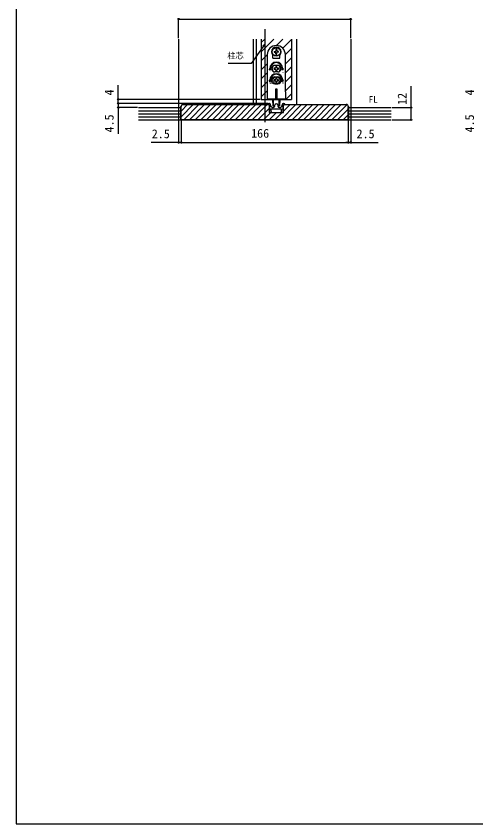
# Model space of a CAD drawing. Units: millimetres, scale not verified. Extents: x -525 to 525, y -783 to 779.
# Drawn here: x -525 to -68, y -783 to 19 of the extents above; entities that cross this region are included whole.
import ezdxf
from ezdxf.enums import TextEntityAlignment as Align

# ---------------------------------------------------------------- set-up
doc = ezdxf.new("R2010")
doc.units = ezdxf.units.MM
doc.header["$LTSCALE"] = 4
for name, color, linetype in [('0-1_USER1', 3, 'Continuous'), ('0-2_YKK_11', 7, 'Continuous'), ('0-3_YKK_12', 2, 'Continuous'), ('0-4_YKK_13', 4, 'Continuous'), ('0-5_YKK_D', 6, 'Continuous'), ('0-6_YKK_ZWAK', 7, 'Continuous'), ('0-7_YSS_K', 3, 'Continuous'), ('0-8_YSS_KE', 3, 'Continuous')]:
    doc.layers.add(name, color=color, linetype=linetype)
doc.styles.add('ＭＳ ゴシック', font='')
doc.styles.get('ＭＳ ゴシック').set_extended_font_data('MS Gothic')

msp = doc.modelspace()

# ---------------------------------------------------------------- linework, layer by layer
at = {"layer": '0-2_YKK_11'}
for p, q in [((-272.456, -69.57), (-272.456, -68.954)), ((-270.954, -71.623), (-272.2, -70.239)), ((-269.256, -71.954), (-270.211, -71.954)), ((-268.256, -70.154), (-268.256, -70.954)), ((-264.856, -70.954), (-264.856, -70.154)), ((-262.902, -71.954), (-263.856, -71.954)), ((-260.913, -70.239), (-262.158, -71.623)), ((-260.656, -68.954), (-260.656, -69.57))]:
    msp.add_line(p, q, dxfattribs=at)
for points in [[(-273.456, -67.954), (-273.556, -67.954), (-275.089, -68.446), (-275.009, -68.954), (-273.556, -68.954), (-273.556, -70.755), (-272.945, -71.366), (-273.106, -71.754), (-273.468, -71.754), (-273.582, -72.029), (-272.945, -72.666), (-273.106, -73.054), (-273.468, -73.054), (-273.582, -73.329), (-272.945, -73.966), (-273.106, -74.354), (-273.468, -74.354), (-273.582, -74.629), (-272.945, -75.266), (-273.106, -75.654), (-273.468, -75.654), (-273.582, -75.928), (-272.556, -76.954), (-271.556, -76.954), (-271.369, -75.991), (-271.556, -75.712), (-271.556, -73.454)], [(-271.556, -73.454), (-261.556, -73.454), (-261.556, -75.712), (-261.744, -75.991), (-261.556, -76.954), (-260.556, -76.954), (-259.531, -75.928), (-259.644, -75.654), (-260.007, -75.654), (-260.168, -75.266), (-259.53, -74.629), (-259.644, -74.354), (-260.007, -74.354), (-260.168, -73.966), (-259.53, -73.329), (-259.644, -73.054), (-260.007, -73.054), (-260.168, -72.666), (-259.53, -72.029), (-259.644, -71.754), (-260.007, -71.754), (-260.168, -71.366), (-259.556, -70.755), (-259.556, -68.954), (-258.103, -68.954), (-258.024, -68.446), (-259.556, -67.954), (-259.656, -67.954)]]:
    msp.add_lwpolyline(points, dxfattribs=at)
for centre, radius, start, end in [((-273.456, -68.954), 1, 0.00001, 89.99999), ((-271.456, -69.57), 1, 180.00001, 221.98721), ((-270.211, -70.954), 1, 221.98723, 270.00001), ((-269.256, -70.954), 1, 270.00001, 359.99999), ((-266.556, -70.154), 1.7, 359.99999, 180.00001), ((-263.856, -70.954), 1, 180.00001, 269.99999), ((-262.902, -70.954), 1, 269.99999, 318.01277), ((-261.656, -69.57), 1, 318.01279, 359.99999), ((-259.656, -68.954), 1, 90.00001, 179.99999)]:
    msp.add_arc(centre, radius, start, end, dxfattribs=at)
at = {"layer": '0-3_YKK_12'}
for p, q in [((-278.056, 5.846), (-278.056, -86.654)), ((-363.556, -4.154), (-363.556, -72.154)), ((-289.556, -4.154), (-289.556, -69.154)), ((-286.556, -4.154), (-286.556, -69.154)), ((-281.556, -4.154), (-281.556, -63.954)), ((-281.556, -7.622), (-278.088, -4.154)), ((-281.556, -16.602), (-269.108, -4.154)), ((-266.429, -10.455), (-260.128, -4.154)), ((-260.138, -13.145), (-251.556, -4.563)), ((-251.556, -4.154), (-251.556, -63.954)), ((-246.556, -4.154), (-246.556, -69.154)), ((-192.556, -4.154), (-192.556, -72.154)), ((-257.556, -19.543), (-251.556, -13.543)), ((-281.556, -25.583), (-275.556, -19.583)), ((-257.556, -28.523), (-251.556, -22.523)), ((-281.556, -34.563), (-275.556, -28.563)), ((-257.556, -37.504), (-251.556, -31.504)), ((-281.556, -43.543), (-275.556, -37.543)), ((-281.556, -52.523), (-275.556, -46.523)), ((-257.556, -46.484), (-251.556, -40.484)), ((-281.556, -61.504), (-275.556, -55.504)), ((-257.556, -55.464), (-251.556, -49.464)), ((-281.556, -63.954), (-251.556, -63.954)), ((-257.066, -63.954), (-251.556, -58.444))]:
    msp.add_line(p, q, dxfattribs=at)
at = {"layer": '0-4_YKK_13'}
for p, q in [((-266.975, -15.58), (-267.124, -16.136)), ((-266.956, -14.49), (-266.975, -15.58)), ((-266.156, -14.49), (-266.137, -15.58)), ((-266.137, -15.58), (-265.988, -16.136)), ((-275.556, -19.454), (-275.556, -56.454)), ((-270.056, -22.904), (-270.056, -19.915)), ((-270.056, -22.904), (-263.056, -22.904)), ((-265.432, -16.285), (-265.988, -16.136)), ((-265.432, -17.123), (-265.988, -17.272)), ((-264.342, -16.304), (-265.432, -16.285)), ((-264.342, -17.104), (-265.432, -17.123)), ((-263.056, -22.904), (-263.056, -19.915)), ((-257.556, -56.454), (-257.556, -19.454)), ((-265.056, -30.204), (-268.056, -30.204)), ((-266.996, -31.254), (-266.996, -32.134)), ((-266.116, -31.254), (-266.996, -31.254)), ((-266.116, -32.134), (-266.116, -31.254)), ((-273.672, -33.454), (-273.056, -33.454)), ((-272.806, -34.954), (-273.672, -33.454)), ((-272.806, -34.954), (-271.94, -33.454)), ((-272.556, -33.454), (-271.94, -33.454)), ((-267.876, -33.014), (-268.756, -33.014)), ((-268.756, -33.014), (-268.756, -33.894)), ((-268.756, -33.894), (-267.876, -33.894)), ((-265.056, -36.704), (-268.056, -36.704)), ((-266.996, -34.774), (-266.996, -35.654)), ((-266.996, -35.654), (-266.116, -35.654)), ((-266.116, -35.654), (-266.116, -34.774)), ((-264.356, -33.014), (-265.236, -33.014)), ((-265.236, -33.894), (-264.356, -33.894)), ((-264.356, -33.894), (-264.356, -33.014)), ((-260.556, -33.454), (-261.172, -33.454)), ((-260.306, -34.954), (-261.172, -33.454)), ((-273.672, -44.954), (-273.056, -44.954)), ((-272.806, -46.454), (-273.672, -44.954)), ((-272.806, -46.454), (-271.94, -44.954)), ((-272.556, -44.954), (-271.94, -44.954)), ((-267.876, -44.514), (-268.756, -44.514)), ((-268.756, -44.514), (-268.756, -45.394)), ((-268.756, -45.394), (-267.876, -45.394)), ((-268.056, -41.454), (-265.056, -41.454)), ((-266.996, -42.754), (-266.996, -43.634)), ((-266.116, -42.754), (-266.996, -42.754)), ((-266.996, -46.274), (-266.996, -47.154)), ((-266.996, -47.154), (-266.116, -47.154)), ((-266.116, -43.634), (-266.116, -42.754)), ((-266.116, -47.154), (-266.116, -46.274)), ((-264.356, -44.514), (-265.236, -44.514)), ((-265.236, -45.394), (-264.356, -45.394)), ((-264.356, -45.394), (-264.356, -44.514)), ((-260.306, -46.454), (-261.172, -44.954)), ((-260.556, -44.954), (-261.172, -44.954)), ((-260.306, -46.454), (-259.44, -44.954)), ((-259.44, -44.954), (-260.056, -44.954)), ((-268.056, -48.454), (-265.056, -48.454)), ((-267.056, -53.454), (-266.056, -53.454)), ((-267.056, -63.654), (-267.056, -53.454)), ((-266.056, -53.454), (-266.056, -63.654)), ((-275.556, -56.454), (-275.556, -63.954)), ((-275.556, -63.454), (-257.556, -63.454)), ((-270.056, -67.202), (-270.056, -63.954)), ((-269.806, -70.454), (-269.806, -63.954)), ((-269.406, -70.454), (-269.406, -63.954)), ((-266.056, -63.654), (-267.056, -63.654)), ((-263.706, -70.454), (-263.706, -63.954)), ((-263.056, -63.954), (-263.056, -67.202)), ((-269.808, -67.498), (-269.806, -67.498)), ((-269.806, -67.454), (-269.806, -70.454)), ((-269.406, -70.454), (-269.806, -70.454)), ((-269.406, -70.454), (-268.787, -70.229)), ((-263.706, -70.454), (-264.326, -70.229)), ((-263.306, -70.454), (-263.306, -67.454)), ((-263.306, -67.498), (-263.304, -67.498))]:
    msp.add_line(p, q, dxfattribs=at)
for points in [[(-268.77, -16.304), (-267.681, -16.285), (-267.124, -16.136)], [(-268.77, -17.104), (-267.681, -17.123), (-267.124, -17.272)], [(-266.956, -18.918), (-266.975, -17.829), (-267.124, -17.272)], [(-266.156, -18.918), (-266.137, -17.829), (-265.988, -17.272)], [(-260.306, -34.954), (-259.44, -33.454), (-260.056, -33.454)], [(-257.556, -56.454), (-257.556, -63.954), (-275.556, -63.954)], [(-263.306, -63.954), (-263.306, -70.454), (-263.706, -70.454)]]:
    msp.add_lwpolyline(points, dxfattribs=at)
for centre, radius in [((-266.556, -16.704), 4.25), ((-266.556, -16.704), 4.1), ((-266.556, -44.954), 3.5)]:
    msp.add_circle(centre, radius, dxfattribs=at)
for centre, radius, start, end in [((-266.556, -19.454), 9, 0, 180), ((-266.556, -16.704), 4.75, 317.4631, 222.5369), ((-266.556, -16.704), 2.25, 79.75965, 100.24035), ((-266.556, -16.704), 2.25, 169.75965, 190.24035), ((-266.556, -16.704), 2.25, 259.75965, 280.24035), ((-266.556, -16.704), 2.25, 349.75965, 10.24035), ((-266.556, -33.454), 6.5, 0, 180), ((-266.556, -33.454), 6, 0, 180), ((-268.056, -33.454), 3.25, 90, 270), ((-266.556, -33.454), 4, 129.83844, 230.16156), ((-265.056, -33.454), 3.25, 270, 90), ((-266.556, -33.454), 4, 309.83844, 50.16156), ((-266.556, -44.954), 6.5, 0, 180), ((-266.556, -44.954), 6, 0, 180), ((-267.876, -32.134), 0.88, 270, 0), ((-267.876, -34.774), 0.88, 0, 90), ((-265.236, -32.134), 0.88, 180, 270), ((-265.236, -34.774), 0.88, 90, 180), ((-268.056, -44.954), 3.5, 90, 270), ((-267.876, -43.634), 0.88, 270, 0), ((-267.876, -46.274), 0.88, 0, 90), ((-265.236, -43.634), 0.88, 180, 270), ((-265.236, -46.274), 0.88, 90, 180), ((-265.056, -44.954), 3.5, 270, 90), ((-269.756, -67.202), 0.3, 180, 260), ((-268.958, -69.759), 0.5, 290, 343.84988), ((-266.556, -70.454), 2, 16.15012, 163.84988), ((-264.155, -69.759), 0.5, 196.15012, 250), ((-263.356, -67.202), 0.3, 280, 0)]:
    msp.add_arc(centre, radius, start, end, dxfattribs=at)
at = {"layer": '0-5_YKK_D'}
for p, q in [((-363.556, -3.154), (-363.556, 16.846)), ((-192.556, -3.154), (-192.556, 16.846)), ((-363.556, 15.846), (-192.556, 15.846)), ((-282.556, -63.954), (-424.556, -63.954)), ((-274.509, -67.954), (-424.556, -67.954)), ((-274.509, -67.954), (-424.556, -67.954)), ((-404.556, -72.154), (-424.556, -72.154)), ((-151.556, -72.154), (-131.556, -72.154)), ((-363.556, -73.154), (-363.556, -107.654)), ((-192.556, -73.154), (-192.556, -107.654)), ((-361.056, -85.154), (-361.056, -107.654)), ((-361.056, -85.154), (-361.056, -107.654)), ((-195.056, -85.154), (-195.056, -107.654)), ((-195.056, -85.154), (-195.056, -107.654)), ((-151.556, -84.154), (-131.556, -84.154)), ((-363.556, -106.654), (-390.884, -106.654)), ((-361.056, -106.654), (-363.556, -106.654)), ((-361.056, -106.654), (-195.056, -106.654)), ((-361.056, -106.654), (-358.506, -106.654)), ((-195.056, -106.654), (-197.606, -106.654)), ((-195.056, -106.654), (-192.556, -106.654)), ((-192.556, -106.654), (-165.229, -106.654))]:
    msp.add_line(p, q, dxfattribs=at)
for points in [[(-278.056, -9.226), (-279.519, -11.315), (-291.453, -28.359), (-314.503, -28.359)], [(-280.079, -10.923), (-278.056, -9.226), (-278.959, -11.707)], [(-423.556, -67.954), (-423.556, -63.954), (-423.556, -49.836)], [(-132.556, -84.154), (-132.556, -72.154), (-132.556, -50.877)], [(-423.556, -67.954), (-423.556, -72.154), (-423.556, -98.204)]]:
    msp.add_lwpolyline(points, dxfattribs=at)
for centre in [(-363.556, 15.846), (-192.556, 15.846), (-423.556, -63.954), (-423.556, -67.954), (-423.556, -67.954), (-423.556, -72.154), (-132.556, -72.154), (-132.556, -84.154), (-363.556, -106.654), (-361.056, -106.654), (-361.056, -106.654), (-195.056, -106.654), (-195.056, -106.654), (-192.556, -106.654)]:
    msp.add_circle(centre, 0.637, dxfattribs=at)
at = {"layer": '0-6_YKK_ZWAK'}
msp.add_line((-525, 746.7), (-525, -783.3), dxfattribs=at)
msp.add_lwpolyline([(-525, -783.3), (525, -783.3), (525, 746.7)], dxfattribs=at)
at = {"layer": '0-7_YSS_K'}
for p, q in [((-403.556, -72.154), (-361.056, -72.154)), ((-361.056, -75.518), (-354.693, -69.154)), ((-361.056, -81.175), (-349.036, -69.154)), ((-361.056, -84.154), (-361.056, -72.154)), ((-358.379, -84.154), (-343.379, -69.154)), ((-352.722, -84.154), (-337.722, -69.154)), ((-347.065, -84.154), (-332.065, -69.154)), ((-341.408, -84.154), (-326.408, -69.154)), ((-335.751, -84.154), (-320.751, -69.154)), ((-330.095, -84.154), (-315.095, -69.154)), ((-324.438, -84.154), (-309.438, -69.154)), ((-318.781, -84.154), (-303.781, -69.154)), ((-313.124, -84.154), (-298.124, -69.154)), ((-307.467, -84.154), (-292.467, -69.154)), ((-301.81, -84.154), (-286.81, -69.154)), ((-296.153, -84.154), (-281.153, -69.154)), ((-290.497, -84.154), (-275.497, -69.154)), ((-262.212, -84.154), (-247.212, -69.154)), ((-259.356, -69.984), (-258.526, -69.154)), ((-259.356, -75.641), (-252.869, -69.154)), ((-256.555, -84.154), (-241.555, -69.154)), ((-250.899, -84.154), (-235.899, -69.154)), ((-245.242, -84.154), (-230.242, -69.154)), ((-239.585, -84.154), (-224.585, -69.154)), ((-233.928, -84.154), (-218.928, -69.154)), ((-228.271, -84.154), (-213.271, -69.154)), ((-222.614, -84.154), (-207.614, -69.154)), ((-216.957, -84.154), (-201.957, -69.154)), ((-211.301, -84.154), (-196.408, -69.262)), ((-195.056, -84.154), (-195.056, -72.154)), ((-195.056, -72.154), (-152.556, -72.154)), ((-403.556, -75.154), (-361.056, -75.154)), ((-403.556, -78.154), (-361.056, -78.154)), ((-284.84, -84.154), (-273.756, -73.071)), ((-279.183, -84.154), (-271.983, -76.954)), ((-273.526, -84.154), (-266.326, -76.954)), ((-267.869, -84.154), (-260.669, -76.954)), ((-205.644, -84.154), (-195.056, -73.567)), ((-199.987, -84.154), (-195.056, -79.223)), ((-195.056, -75.154), (-152.556, -75.154)), ((-195.056, -78.154), (-152.556, -78.154)), ((-403.556, -81.154), (-361.056, -81.154)), ((-403.556, -84.154), (-152.556, -84.154)), ((-195.056, -81.154), (-152.556, -81.154))]:
    msp.add_line(p, q, dxfattribs=at)
at = {"layer": '0-8_YSS_KE'}
msp.add_line((-354.056, -84.354), (-354.056, -84.154), dxfattribs=at)
for points in [[(-354.056, -84.354), (-361.256, -84.354), (-361.256, -71.154)], [(-195.056, -71.154), (-195.056, -84.154), (-202.056, -84.154), (-354.056, -84.154), (-361.056, -84.154), (-361.056, -71.154)], [(-359.056, -68.954), (-274.173, -68.954), (-273.556, -69.571), (-273.556, -75.854), (-273.756, -75.854)], [(-359.056, -69.154), (-274.256, -69.154), (-273.756, -69.654), (-273.756, -75.854), (-273.756, -76.954), (-259.356, -76.954), (-259.356, -75.854), (-259.356, -69.654), (-258.856, -69.154), (-197.056, -69.154)], [(-259.356, -75.854), (-259.556, -75.854), (-259.556, -69.571), (-258.939, -68.954), (-197.056, -68.954)], [(-194.856, -71.154), (-194.856, -84.354), (-202.056, -84.354), (-202.056, -84.154)]]:
    msp.add_lwpolyline(points, dxfattribs=at)
for centre, radius, start, end in [((-359.056, -71.154), 2.2, 90, 180), ((-359.056, -71.154), 2, 90, 180), ((-197.056, -71.154), 2.2, 0, 90), ((-197.056, -71.154), 2, 0, 90)]:
    msp.add_arc(centre, radius, start, end, dxfattribs=at)

# ---------------------------------------------------------------- texts
at = {"layer": '0-1_USER1', "style": 'ＭＳ ゴシック'}
msp.add_text('FL', height=6.598, dxfattribs=at).set_placement((-174.762, -69.313), align=Align.BOTTOM_LEFT)
at = {"layer": '0-4_YKK_13', "style": 'ＭＳ ゴシック'}
for s, p in [('下', (-273.586, -37.498)), ('上', (-260.912, -37.667)), ('右', (-273.477, -49.022)), ('左', (-260.936, -49.058))]:
    msp.add_text(s, height=1.558, dxfattribs=at).set_placement(p, align=Align.BOTTOM_LEFT)
at = {"layer": '0-5_YKK_D', "style": 'ＭＳ ゴシック'}
for s, height, p in [('柱芯', 5.865, (-315.288, -25.307)), ('2.5', 8.798, (-390.27, -105.154)), ('166', 8.798, (-291.59, -104.654)), ('2.5', 8.798, (-186.843, -105.154))]:
    msp.add_text(s, height=height, dxfattribs=at).set_placement(p, align=Align.BOTTOM_LEFT)
for s, p in [('4', (-425.556, -60.018)), ('4', (-67.556, -60.018)), ('12', (-134.556, -69.445)), ('4.5', (-425.556, -96.818)), ('4.5', (-67.556, -96.818))]:
    msp.add_text(s, height=8.798, rotation=90, dxfattribs=at).set_placement(p, align=Align.BOTTOM_LEFT)

doc.saveas('drawing.dxf')
